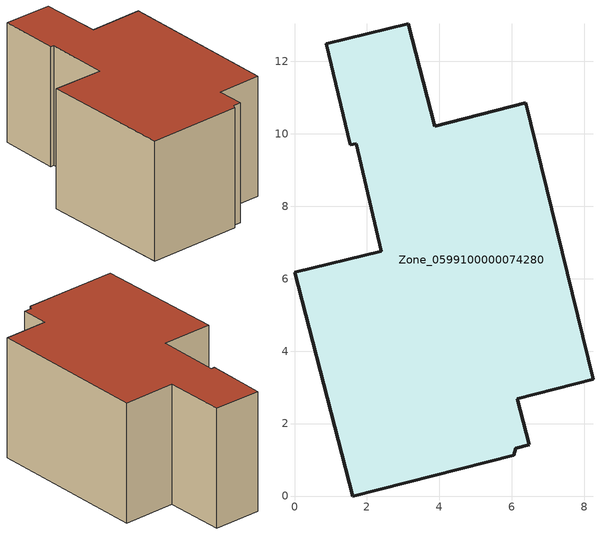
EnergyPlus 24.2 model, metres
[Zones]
Zone_0599100000074280
 floor ground (C_G): 6.15,2.69 6.48,1.42 6.11,1.32 6.05,1.12 1.61,0 0,6.18 2.4,6.75 1.7,9.72 1.54,9.69 0.88,12.49 3.14,13.03 3.87,10.21 6.38,10.86 8.24,3.22 z0
 wall outside (C_F): 6.15,2.69 8.24,3.22 6.38,10.86 3.87,10.21 3.14,13.03 0.88,12.49 1.54,9.69 1.7,9.72 2.4,6.75 0,6.18 1.61,0 6.05,1.12 6.11,1.32 6.48,1.42 6.15,2.69 z0:5.85
 roof outside (C_R): 6.48,1.42 6.15,2.69 8.24,3.22 6.38,10.86 3.87,10.21 3.14,13.03 0.88,12.49 1.54,9.69 1.7,9.72 2.4,6.75 0,6.18 1.61,0 6.05,1.12 6.11,1.32 z5.85
[BUILDING]
Pand.0599100000074280: North Axis=0; Terrain=City; Loads Convergence Tolerance Value=0.04; Temperature Convergence Tolerance Value=0.4; Solar Distribution=FullExterior; Maximum Number of Warmup Days=25; Minimum Number of Warmup Days=1
[Site:Location]
Rotterdam.The.Hague.AP_ZH_NLD Design_Conditions: Latitude=51.96; Longitude=4.45; Time Zone=1; Elevation=-4.5
[SITE:GROUNDTEMPERATURE:BUILDINGSURFACE]
18, 18, 18, 18, 18, 18, 18, 18, 18, 18, 18, 18
[MATERIAL] Thermal Absorptance=0.9; Solar Absorptance=0.7; Visible Absorptance=0.7
Name | Roughness | Thickness | Conductivity | Density | Specific Heat
G.TI.1965-1974 | MediumSmooth | 0.15 | 0.882353 | 540 | 1210
F.TI.1965-1974 | Rough | 0.3 | 0.697674 | 1920 | 840
R.TI.1965-1974 | MediumRough | 0.2 | 0.232558 | 1500 | 1000
[CONSTRUCTION]
C_G: G.TI.1965-1974
C_F: F.TI.1965-1974
C_R: R.TI.1965-1974
[ZONE]
Zone_0599100000074280: Type=1; Multiplier=1; Ceiling Height=Autocalculate; Volume=Autocalculate; Floor Area=autocalculate; Part of Total Floor Area=Yes
[ZONEINFILTRATION:DESIGNFLOWRATE]
Infil_Zone_0599100000074280: Zone or ZoneList or Space or SpaceList=Zone_0599100000074280; Schedule=AlwaysOn; Design Flow Rate Calculation Method=Flow/Area; Flow Rate per Floor Area=0.003; Constant Term Coefficient=1; Temperature Term Coefficient=0; Velocity Term Coefficient=0; Velocity Squared Term Coefficient=0
[HVACTEMPLATE:ZONE:IDEALLOADSAIRSYSTEM]
Zone_0599100000074280: Maximum Heating Supply Air Temperature=50; Minimum Cooling Supply Air Temperature=13; Maximum Heating Supply Air Humidity Ratio=0.0156; Minimum Cooling Supply Air Humidity Ratio=0.0077; Heating Limit=NoLimit; Cooling Limit=NoLimit; Dehumidification Control Type=ConstantSensibleHeatRatio; Cooling Sensible Heat Ratio=0.7; Dehumidification Setpoint=60; Humidification Control Type=None; Humidification Setpoint=30; Outdoor Air Method=None; Outdoor Air Flow Rate per Person=0.00944; Outdoor Air Flow Rate per Zone Floor Area=0; Outdoor Air Flow Rate per Zone=0; Demand Controlled Ventilation Type=None; Outdoor Air Economizer Type=NoEconomizer; Heat Recovery Type=None; Sensible Heat Recovery Effectiveness=0.7; Latent Heat Recovery Effectiveness=0.65
[ZONECONTROL:THERMOSTAT]
ThermostatControl_Zone_0599100000074280: Zone or ZoneList=Zone_0599100000074280; Control Type Schedule=DualSetpointControlType; Control 1=Thermostat_Zone_0599100000074280; Temperature Difference Between Cutout And Setpoint=0
[THERMOSTATSETPOINT:DUALSETPOINT]
Thermostat_Zone_0599100000074280: Heating Setpoint Temperature Schedule=HeatingSetpoint_Zone_0599100000074280; Cooling Setpoint Temperature Schedule=CoolingSetpoint_Zone_0599100000074280
[SCHEDULE:COMPACT]
HeatingSetpoint_Zone_0599100000074280: Through: 12/31, For: AllDays, Until: 24:00, 21
CoolingSetpoint_Zone_0599100000074280: Through: 12/31, For: AllDays, Until: 24:00, 24
DualSetpointControlType: Through: 12/31, For: AllDays, Until: 24:00, 4
AlwaysOn: Through: 12/31, For: AllDays, Until: 24:00, 1
